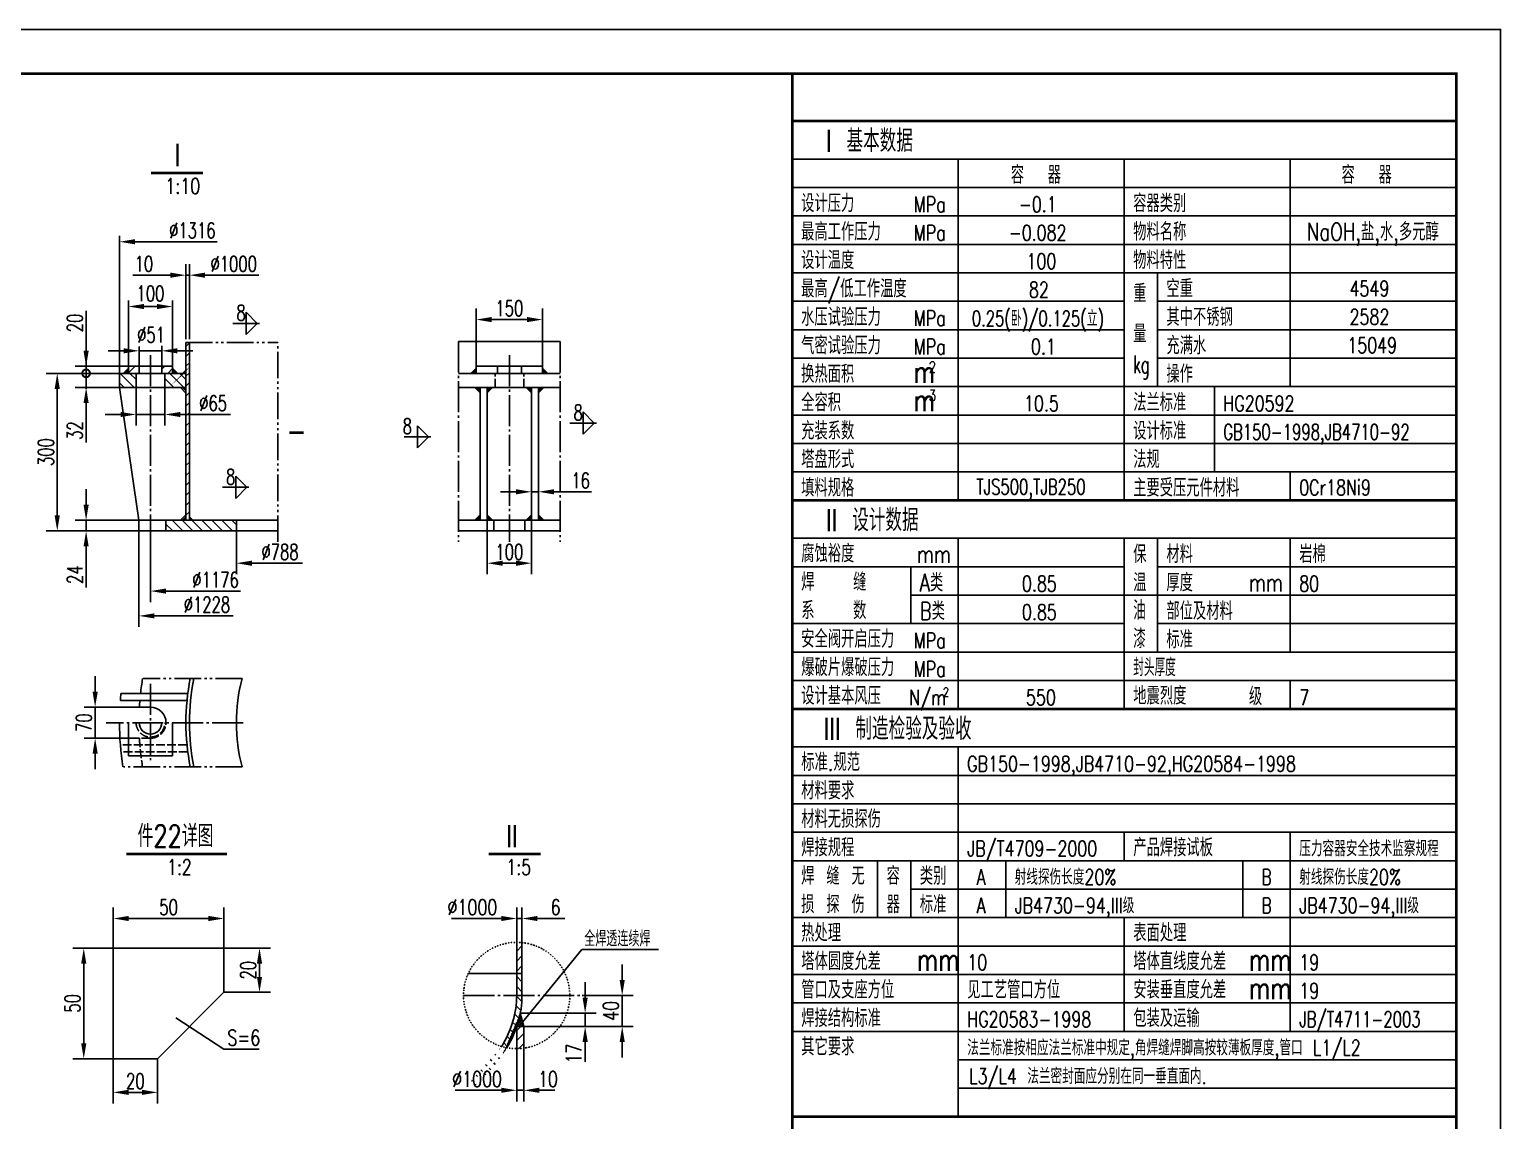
# Model space of a CAD drawing. Header units: millimetres. Extents: x 0 to 11880, y -160 to 16980.
# Drawn here: x 5234 to 11880, y 11888 to 16820 of the extents above; entities that cross this region are included whole.
import ezdxf

# ---------------------------------------------------------------- set-up
doc = ezdxf.new("R2010")
doc.units = ezdxf.units.MM
doc.header["$LTSCALE"] = 10
doc.header["$MEASUREMENT"] = 0
for name, pattern in [('CENW', [18, 14, -1.5, 1, -1.5]), ('DIVIDE', [1.25, 0.5, -0.25, 0, -0.25, 0, -0.25]), ('HIDW', [5, 4, -1]), ('SDHW', [18.5, 12, -1.5, 1, -1.5, 1, -1.5])]:
    doc.linetypes.add(name, pattern=pattern)
for name, color, linetype in [('1', 2, 'CENW'), ('2', 2, 'Continuous'), ('3', 3, 'HIDW'), ('4', 2, 'SDHW')]:
    doc.layers.add(name, color=color, linetype=linetype)
doc.styles.add('HZ', font='txt', dxfattribs={"width": 0.75, "bigfont": 'HZ'})
doc.styles.add('HZTXT', font='txt.shx', dxfattribs={"width": 0.75, "bigfont": 'hztxt.shx'})
doc.styles.add('xtj', font='complex.shx', dxfattribs={"width": 0.7, "height": 70, "bigfont": 'hz5.shx'})
doc.dimstyles.new('xtj', dxfattribs={"dimtxt": 70, "dimasz": 70, "dimexe": 50, "dimexo": 0, "dimgap": 16, "dimtad": 1, "dimdec": 3, "dimdsep": 46, "dimtxsty": 'xtj', "dimcen": 0, "dimadec": 3, "dimazin": 2, "dimtfac": 0.6, "dimtdec": 3, "dimtmove": 0, "dimatfit": 3, "dimfxl": 0, "dimtolj": 1, "dimarcsym": 0})
pattern_1 = [(45, (3359.293, 8263.904), (-22.45064, 22.45064), [])]

# ---------------------------------------------------------------- blocks, each defined once
blk = doc.blocks.new('*D59')
at = {"color": 0, "linetype": 'ByBlock'}
for p, q in [((-16587.6, 19745.2), (-16587.6, 19501.1)), ((-16387.6, 19745.2), (-16387.6, 19501.1)), ((-16517.6, 19551.1), (-16457.6, 19551.1))]:
    blk.add_line(p, q, dxfattribs=at)
for points in [[(-16517.6, 19562.8), (-16517.6, 19539.4), (-16587.6, 19551.1)], [(-16457.6, 19562.8), (-16457.6, 19539.4), (-16387.6, 19551.1)]]:
    blk.add_solid(points, dxfattribs=at)
at = {"layer": 'Defpoints', "color": 0, "linetype": 'ByBlock'}
for p in [(-16587.6, 19745.2), (-16387.6, 19745.2), (-16387.6, 19551.1)]:
    blk.add_point(p, dxfattribs=at)
at = {"color": 0, "linetype": 'ByBlock', "insert": (-16487.6, 19602.1), "char_height": 70, "attachment_point": 5, "style": 'xtj'}
blk.add_mtext('\\A1;100', dxfattribs=at)
blk = doc.blocks.new('*D53')
at = {"color": 0, "linetype": 'ByBlock'}
for p, q in [((-18399.7, 19815.2), (-18399.7, 19885.2)), ((-18160.9, 19745.2), (-18449.7, 19745.2)), ((-18399.7, 19745.2), (-18399.7, 19697.2)), ((-18160.9, 19697.2), (-18449.7, 19697.2)), ((-18399.7, 19627.2), (-18399.7, 19441.2))]:
    blk.add_line(p, q, dxfattribs=at)
for points in [[(-18411.4, 19815.2), (-18388.1, 19815.2), (-18399.7, 19745.2)], [(-18411.4, 19627.2), (-18388.1, 19627.2), (-18399.7, 19697.2)]]:
    blk.add_solid(points, dxfattribs=at)
at = {"layer": 'Defpoints', "color": 0, "linetype": 'ByBlock'}
for p in [(-18160.9, 19745.2), (-18399.7, 19697.2), (-18160.9, 19697.2)]:
    blk.add_point(p, dxfattribs=at)
at = {"color": 0, "linetype": 'ByBlock', "insert": (-18450.7, 19499.2), "char_height": 70, "attachment_point": 5, "rotation": 90, "style": 'xtj'}
blk.add_mtext('\\A1;24', dxfattribs=at)
blk = doc.blocks.new('*D52')
at = {"color": 0, "linetype": 'ByBlock'}
for p, q in [((-18248.9, 20409.2), (-18580.2, 20409.2)), ((-18530.2, 19767.2), (-18530.2, 20339.2)), ((-18160.9, 19697.2), (-18580.2, 19697.2))]:
    blk.add_line(p, q, dxfattribs=at)
for points in [[(-18541.9, 20339.2), (-18518.6, 20339.2), (-18530.2, 20409.2)], [(-18541.9, 19767.2), (-18518.6, 19767.2), (-18530.2, 19697.2)]]:
    blk.add_solid(points, dxfattribs=at)
at = {"layer": 'Defpoints', "color": 0, "linetype": 'ByBlock'}
for p in [(-18530.2, 20409.2), (-18248.9, 20409.2), (-18160.9, 19697.2)]:
    blk.add_point(p, dxfattribs=at)
at = {"color": 0, "linetype": 'ByBlock', "insert": (-18581.2, 20053.2), "char_height": 70, "attachment_point": 5, "rotation": 90, "style": 'xtj'}
blk.add_mtext('\\A1;300', dxfattribs=at)
blk = doc.blocks.new('*D57')
at = {"color": 0, "linetype": 'ByBlock'}
for p, q in [((-18160.9, 19697.2), (-18160.9, 19263.1)), ((-18090.9, 19313.1), (-17735.2, 19313.1))]:
    blk.add_line(p, q, dxfattribs=at)
blk.add_solid([(-18090.9, 19324.8), (-18090.9, 19301.5), (-18160.9, 19313.1)], dxfattribs=at)
at = {"layer": 'Defpoints', "color": 0, "linetype": 'ByBlock'}
for p in [(-18160.9, 19697.2), (-17546.9, 19697.2), (-17546.9, 19313.1)]:
    blk.add_point(p, dxfattribs=at)
at = {"color": 0, "linetype": 'ByBlock', "insert": (-17853.9, 19364.1), "char_height": 70, "attachment_point": 5, "style": 'xtj'}
blk.add_mtext('\\A1;∅1228', dxfattribs=at)
blk = doc.blocks.new('*D49')
at = {"color": 0, "linetype": 'ByBlock'}
for p, q in [((-18358.9, 18931.7), (-18358.9, 19001.7)), ((-18158.9, 18861.7), (-18408.9, 18861.7)), ((-18358.9, 18721.7), (-18358.9, 18861.7)), ((-18158.9, 18721.7), (-18408.9, 18721.7)), ((-18358.9, 18651.7), (-18358.9, 18581.7))]:
    blk.add_line(p, q, dxfattribs=at)
for points in [[(-18370.5, 18931.7), (-18347.2, 18931.7), (-18358.9, 18861.7)], [(-18370.5, 18651.7), (-18347.2, 18651.7), (-18358.9, 18721.7)]]:
    blk.add_solid(points, dxfattribs=at)
at = {"layer": 'Defpoints', "color": 0, "linetype": 'ByBlock'}
for p in [(-18358.9, 18861.7), (-18158.9, 18861.7), (-18158.9, 18721.7)]:
    blk.add_point(p, dxfattribs=at)
at = {"color": 0, "linetype": 'ByBlock', "insert": (-18409.9, 18791.7), "char_height": 70, "attachment_point": 5, "rotation": 90, "style": 'xtj'}
blk.add_mtext('\\A1;70', dxfattribs=at)
blk = doc.blocks.new('*D56')
at = {"color": 0, "linetype": 'ByBlock'}
for p, q in [((-17720.9, 19697.2), (-17720.9, 19501.1)), ((-17650.9, 19551.1), (-17422.7, 19551.1))]:
    blk.add_line(p, q, dxfattribs=at)
blk.add_solid([(-17650.9, 19562.8), (-17650.9, 19539.4), (-17720.9, 19551.1)], dxfattribs=at)
at = {"layer": 'Defpoints', "color": 0, "linetype": 'ByBlock'}
for p in [(-17720.9, 19697.2), (-17326.9, 19697.2), (-17326.9, 19551.1)]:
    blk.add_point(p, dxfattribs=at)
at = {"color": 0, "linetype": 'ByBlock', "insert": (-17523.9, 19602.1), "char_height": 70, "attachment_point": 5, "style": 'xtj'}
blk.add_mtext('\\A1;∅788', dxfattribs=at)
blk = doc.blocks.new('*D58')
at = {"color": 0, "linetype": 'ByBlock'}
for p, q in [((-18108.9, 19647.2), (-18108.9, 19375.2)), ((-18038.9, 19425.2), (-17702.1, 19425.2))]:
    blk.add_line(p, q, dxfattribs=at)
blk.add_solid([(-18038.9, 19436.9), (-18038.9, 19413.5), (-18108.9, 19425.2)], dxfattribs=at)
at = {"layer": 'Defpoints', "color": 0, "linetype": 'ByBlock'}
for p in [(-17520.9, 19697.2), (-18108.9, 19647.2), (-17520.9, 19425.2)]:
    blk.add_point(p, dxfattribs=at)
at = {"color": 0, "linetype": 'ByBlock', "insert": (-17814.9, 19476.2), "char_height": 70, "attachment_point": 5, "style": 'xtj'}
blk.add_mtext('\\A1;∅1176', dxfattribs=at)
blk = doc.blocks.new('*D51')
at = {"color": 0, "linetype": 'ByBlock'}
for p, q in [((-18173.9, 20345.2), (-18173.9, 20173.3)), ((-18043.9, 20345.2), (-18043.9, 20173.3)), ((-18243.9, 20223.3), (-18313.9, 20223.3)), ((-18173.9, 20223.3), (-18043.9, 20223.3)), ((-17973.9, 20223.3), (-17748.2, 20223.3))]:
    blk.add_line(p, q, dxfattribs=at)
for points in [[(-18243.9, 20234.9), (-18243.9, 20211.6), (-18173.9, 20223.3)], [(-17973.9, 20234.9), (-17973.9, 20211.6), (-18043.9, 20223.3)]]:
    blk.add_solid(points, dxfattribs=at)
at = {"layer": 'Defpoints', "color": 0, "linetype": 'ByBlock'}
for p in [(-18173.9, 20345.2), (-18043.9, 20345.2), (-18043.9, 20223.3)]:
    blk.add_point(p, dxfattribs=at)
at = {"color": 0, "linetype": 'ByBlock', "insert": (-17826.1, 20274.3), "char_height": 70, "attachment_point": 5, "style": 'xtj'}
blk.add_mtext('\\A1;∅65', dxfattribs=at)
blk = doc.blocks.new('_DotSmall')
at = {"color": 0, "linetype": 'ByBlock', "const_width": 0.5}
blk.add_lwpolyline([(-0.0625, 0, 1), (0.0625, 0, 1)], format="xyb", close=True, dxfattribs=at)
blk = doc.blocks.new('*D54')
at = {"color": 0, "linetype": 'ByBlock'}
for p, q in [((-18399.7, 20409.2), (-18399.7, 20479.2)), ((-18248.9, 20409.2), (-18449.7, 20409.2)), ((-18399.7, 20409.2), (-18399.7, 20345.2)), ((-18248.9, 20345.2), (-18449.7, 20345.2)), ((-18399.7, 20275.2), (-18399.7, 20096.2))]:
    blk.add_line(p, q, dxfattribs=at)
blk.add_solid([(-18411.4, 20275.2), (-18388.1, 20275.2), (-18399.7, 20345.2)], dxfattribs=at)
at = {"layer": 'Defpoints', "color": 0, "linetype": 'ByBlock'}
for p in [(-18248.9, 20409.2), (-18399.7, 20345.2), (-18248.9, 20345.2)]:
    blk.add_point(p, dxfattribs=at)
at = {"color": 0, "linetype": 'ByBlock', "xscale": 70, "yscale": 70, "zscale": 70, "rotation": 270}
blk.add_blockref('_DotSmall', (-18399.7, 20409.2), dxfattribs=at)
at = {"color": 0, "linetype": 'ByBlock', "insert": (-18450.7, 20150.7), "char_height": 70, "attachment_point": 5, "rotation": 90, "style": 'xtj'}
blk.add_mtext('\\A1;32', dxfattribs=at)
blk = doc.blocks.new('*D50')
at = {"color": 0, "linetype": 'ByBlock'}
for p, q in [((-18399.7, 20511.2), (-18399.7, 20692.5)), ((-18208.9, 20441.2), (-18449.7, 20441.2)), ((-18248.9, 20409.2), (-18449.7, 20409.2)), ((-18399.7, 20409.2), (-18399.7, 20441.2)), ((-18399.7, 20409.2), (-18399.7, 20339.2))]:
    blk.add_line(p, q, dxfattribs=at)
blk.add_solid([(-18411.4, 20511.2), (-18388.1, 20511.2), (-18399.7, 20441.2)], dxfattribs=at)
at = {"layer": 'Defpoints', "color": 0, "linetype": 'ByBlock'}
for p in [(-18399.7, 20441.2), (-18248.9, 20409.2), (-18208.9, 20441.2)]:
    blk.add_point(p, dxfattribs=at)
at = {"color": 0, "linetype": 'ByBlock', "xscale": 70, "yscale": 70, "zscale": 70, "rotation": 90}
blk.add_blockref('_DotSmall', (-18399.7, 20409.2), dxfattribs=at)
at = {"color": 0, "linetype": 'ByBlock', "insert": (-18450.7, 20636.8), "char_height": 70, "attachment_point": 5, "rotation": 90, "style": 'xtj'}
blk.add_mtext('\\A1;20', dxfattribs=at)
blk = doc.blocks.new('*D55')
at = {"color": 0, "linetype": 'ByBlock'}
for p, q in [((-16457.6, 19873.8), (-16527.6, 19873.8)), ((-16387.6, 19873.8), (-16387.6, 19823.8)), ((-16387.6, 19873.8), (-16355.6, 19873.8)), ((-16355.6, 19830.9), (-16355.6, 19923.8)), ((-16285.6, 19873.8), (-16115.9, 19873.8))]:
    blk.add_line(p, q, dxfattribs=at)
for points in [[(-16457.6, 19885.5), (-16457.6, 19862.1), (-16387.6, 19873.8)], [(-16285.6, 19885.5), (-16285.6, 19862.1), (-16355.6, 19873.8)]]:
    blk.add_solid(points, dxfattribs=at)
at = {"layer": 'Defpoints', "color": 0, "linetype": 'ByBlock'}
for p in [(-16387.6, 19873.8), (-16355.6, 19873.8), (-16355.6, 19830.9)]:
    blk.add_point(p, dxfattribs=at)
at = {"color": 0, "linetype": 'ByBlock', "insert": (-16165.7, 19924.8), "char_height": 70, "attachment_point": 5, "style": 'xtj'}
blk.add_mtext('\\A1;16', dxfattribs=at)
blk = doc.blocks.new('*D60')
at = {"color": 0, "linetype": 'ByBlock'}
for p, q in [((-16637.6, 20441.2), (-16637.6, 20702.2)), ((-16337.6, 20441.2), (-16337.6, 20702.2)), ((-16567.6, 20652.2), (-16407.6, 20652.2))]:
    blk.add_line(p, q, dxfattribs=at)
for points in [[(-16567.6, 20663.9), (-16567.6, 20640.6), (-16637.6, 20652.2)], [(-16407.6, 20663.9), (-16407.6, 20640.6), (-16337.6, 20652.2)]]:
    blk.add_solid(points, dxfattribs=at)
at = {"layer": 'Defpoints', "color": 0, "linetype": 'ByBlock'}
for p in [(-16337.6, 20652.2), (-16637.6, 20441.2), (-16337.6, 20441.2)]:
    blk.add_point(p, dxfattribs=at)
at = {"color": 0, "linetype": 'ByBlock', "insert": (-16487.6, 20703.2), "char_height": 70, "attachment_point": 5, "style": 'xtj'}
blk.add_mtext('\\A1;150', dxfattribs=at)

msp = doc.modelspace()

# ---------------------------------------------------------------- hatches: boundary and pattern name
at = {"layer": '2'}
h = msp.add_hatch(dxfattribs=at)
h.set_pattern_fill('ANSI31', color=256, scale=10, style=0)
h.set_pattern_definition([(45, (2055.233, 4676.522), (-22.45064, 22.45064), [])])
h.paths.add_polyline_path([(5940.90459, 14601.51743), (5956.90459, 14601.51743), (5956.90459, 15405.51743), (5940.90459, 15405.51743)])
for points in [[(5680.90459, 15289.51743), (5656.90459, 15265.51743), (5680.90459, 15265.51743)], [(5880.90459, 15289.51743), (5880.90459, 15265.51743), (5904.90459, 15265.51743)], [(7228.25731, 15265.51743), (7252.25731, 15265.51743), (7252.25731, 15289.51743)], [(7552.25731, 15289.51743), (7552.25731, 15265.51743), (7576.25731, 15265.51743)], [(5940.90459, 15280.51743), (5925.90459, 15265.51743), (5940.90459, 15265.51743)], [(5940.90459, 15201.51743), (5925.90459, 15201.51743), (5940.90459, 15186.51743)], [(7270.25731, 15201.51743), (7246.25731, 15201.51743), (7270.25731, 15177.51743)], [(7302.25731, 15201.51743), (7302.25731, 15177.51743), (7326.25731, 15201.51743)], [(7502.25731, 15201.51743), (7478.25731, 15201.51743), (7502.25731, 15177.51743)], [(7534.25731, 15201.51743), (7534.25731, 15177.51743), (7558.25731, 15201.51743)], [(7270.25731, 14601.51743), (7270.25731, 14625.51743), (7246.25731, 14601.51743)], [(7302.25731, 14625.51743), (7302.25731, 14601.51743), (7326.25731, 14601.51743)], [(7478.25731, 14601.51743), (7502.25731, 14601.51743), (7502.25731, 14625.51743)], [(7534.25731, 14625.51743), (7534.25731, 14601.51743), (7558.25731, 14601.51743)], [(5940.90459, 14616.51743), (5925.90459, 14601.51743), (5940.90459, 14601.51743)], [(5956.90459, 14616.51743), (5956.90459, 14601.51743), (5971.90459, 14601.51743)]]:
    msp.add_hatch(color=256, dxfattribs=at).paths.add_polyline_path(points)
h = msp.add_hatch(dxfattribs=at)
h.set_pattern_fill('ANSI31', color=256, scale=10, style=0)
h.set_pattern_definition([(45, (1898.096, 4704.522), (-22.45064, 22.45064), [])])
h.paths.add_polyline_path([(5729.90459, 15297.51743), (5680.90459, 15297.51743), (5680.90459, 15265.51743), (5729.90459, 15265.51743)])
h.paths.add_polyline_path([(5831.90459, 15297.51743), (5831.90459, 15265.51743), (5880.90459, 15265.51743), (5880.90459, 15297.51743)])
h = msp.add_hatch(dxfattribs=at)
h.set_pattern_fill('ANSI31', color=256, scale=10, angle=90, style=0)
h.set_pattern_definition([(135, (1918.096, 4802.003), (-22.45064, -22.45064), [])])
h.paths.add_polyline_path([(5715.90459, 15201.51743), (5715.90459, 15265.51743), (5640.90459, 15265.51743), (5640.90459, 15201.51743)])
h.paths.add_polyline_path([(5845.90459, 15201.51743), (5940.90459, 15201.51743), (5940.90459, 15265.51743), (5845.90459, 15265.51743)])
h = msp.add_hatch(dxfattribs=at)
h.set_pattern_fill('ANSI31', color=256, scale=10, angle=90, style=0)
h.set_pattern_definition([(135, (2055.233, 4460.522), (-22.45064, -22.45064), [])])
h.paths.add_polyline_path([(6168.90459, 14553.51743), (6168.90459, 14601.51743), (5850.90459, 14601.51743), (5850.90459, 14553.51743)])
h = msp.add_hatch(dxfattribs=at)
h.set_pattern_fill('ANSI31', color=256, scale=10, style=0)
h.set_pattern_definition(pattern_1)
h.paths.add_polyline_path([(7459.15085, 12692.71288, 0.0250470911), (7435.15085, 12693.91589), (7435.15085, 12553.91589), (7459.15085, 12553.91589)])
h = msp.add_hatch(dxfattribs=at)
h.set_pattern_fill('ANSI31', color=256, scale=10, angle=90, style=0)
h.set_pattern_definition([(135, (3359.293, 8263.904), (-22.45064, -22.45064), [])])
edge = h.paths.add_edge_path()
edge.add_line((7459.15085, 12553.91589), (7435.15085, 12553.91589))
edge.add_line((7435.15085, 12553.91589), (7435.15085, 12453.91589))
edge.add_ellipse((5835.15085, 12453.91589), major_axis=(1600, 0), ratio=0.5, start_angle=343.2727554, end_angle=360, ccw=False)
edge.add_arc((7435.15085, 12453.91589), 240, 253.614717021, 259.43756258)
edge.add_ellipse((5835.15085, 12453.91589), major_axis=(-1624, 0), ratio=0.5073891626, start_angle=163.361819113, end_angle=180)
edge.add_line((7459.15085, 12453.91589), (7459.15085, 12553.91589))
h = msp.add_hatch(dxfattribs=at)
h.set_pattern_fill('ANSI37', color=256, scale=2, style=0)
h.set_pattern_definition([(45, (3359.293, 8263.904), (-4.490128, 4.490128), []), (135, (3359.293, 8263.904), (-4.490128, -4.490128), [])])
edge = h.paths.add_edge_path()
edge.add_ellipse((5835.15085, 12453.91589), major_axis=(-1624, 0), ratio=0.5073891626, start_angle=170.217825759, end_angle=174.428526724, ccw=False)
edge.add_line((7435.5392, 12313.91589), (7467.15085, 12313.91589))
edge.add_line((7467.15085, 12313.91589), (7451.47885, 12373.91589))
h = msp.add_hatch(dxfattribs=at)
h.set_pattern_fill('ANSI31', color=256, scale=10, style=0)
h.set_pattern_definition(pattern_1)
edge = h.paths.add_edge_path()
edge.add_line((7467.15085, 12313.91589), (7435.5392, 12313.91589))
edge.add_ellipse((5835.15085, 12453.91589), major_axis=(-1624, 0), ratio=0.5073891626, start_angle=170.137510835, end_angle=170.217825759, ccw=False)
edge.add_line((7435.15085, 12312.77777), (7435.15085, 12213.91589))
edge.add_arc((7435.15085, 12453.91589), 240, 270, 277.662255661)
edge.add_line((7467.15085, 12216.05879), (7467.15085, 12313.91589))

# ---------------------------------------------------------------- linework, layer by layer
for p, q in [((8680, 16405.71429), (11680, 16405.71429)), ((6263.03662, 15491.57648), (6213.03662, 15541.57648)), ((6213.03662, 15541.57648), (6213.03662, 15441.57648)), ((6263.03662, 15491.57648), (6213.03662, 15441.57648)), ((5940.90459, 14601.51743), (5940.90459, 15405.51743)), ((5956.90459, 14601.51743), (5956.90459, 15405.51743)), ((5656.90459, 15265.51743), (5680.90459, 15289.51743)), ((5880.90459, 15297.51743), (5680.90459, 15297.51743)), ((5680.90459, 15297.51743), (5680.90459, 15265.51743)), ((5729.90459, 15265.51743), (5729.90459, 15297.51743)), ((5831.90459, 15265.51743), (5831.90459, 15297.51743)), ((5880.90459, 15297.51743), (5880.90459, 15265.51743)), ((5904.90459, 15265.51743), (5880.90459, 15289.51743)), ((7228.25731, 15265.51743), (7252.25731, 15289.51743)), ((7252.25731, 15297.51743), (7552.25731, 15297.51743)), ((7252.25731, 15297.51743), (7252.25731, 15265.51743)), ((7552.25731, 15297.51743), (7552.25731, 15265.51743)), ((7576.25731, 15265.51743), (7552.25731, 15289.51743)), ((5640.90459, 15265.51743), (5940.90459, 15265.51743)), ((5640.90459, 15201.51743), (5640.90459, 15265.51743)), ((5715.90459, 15201.51743), (5715.90459, 15265.51743)), ((5845.90459, 15201.51743), (5845.90459, 15265.51743)), ((5925.90459, 15265.51743), (5940.90459, 15280.51743)), ((7172.25731, 15265.51743), (7632.25731, 15265.51743)), ((5640.90459, 15201.51743), (5940.90459, 15201.51743)), ((5728.90459, 14601.51743), (5640.90459, 15201.51743)), ((5915.90459, 15201.51743), (5940.90459, 15176.51743)), ((5925.90459, 15201.51743), (5940.90459, 15186.51743)), ((7172.25731, 15201.51743), (7632.25731, 15201.51743)), ((7246.25731, 15201.51743), (7270.25731, 15177.51743)), ((7270.25731, 15201.51743), (7270.25731, 14601.51743)), ((7326.25731, 15201.51743), (7302.25731, 15177.51743)), ((7302.25731, 15201.51743), (7302.25731, 14601.51743)), ((7478.25731, 15201.51743), (7502.25731, 15177.51743)), ((7502.25731, 15201.51743), (7502.25731, 14601.51743)), ((7558.25731, 15201.51743), (7534.25731, 15177.51743)), ((7534.25731, 15201.51743), (7534.25731, 14601.51743)), ((7735.67866, 15091.06117), (7735.67866, 14991.06117)), ((7785.67866, 15041.06117), (7735.67866, 15091.06117)), ((7037.42667, 14978.68679), (6987.42667, 15028.68679)), ((6987.42667, 15028.68679), (6987.42667, 14928.68679)), ((7785.67866, 15041.06117), (7735.67866, 14991.06117)), ((7037.42667, 14978.68679), (6987.42667, 14928.68679)), ((6165.82595, 14800.43878), (6165.82595, 14700.43878)), ((6215.82595, 14750.43878), (6165.82595, 14800.43878)), ((6215.82595, 14750.43878), (6165.82595, 14700.43878)), ((5915.90459, 14601.51743), (5940.90459, 14626.51743)), ((7246.25731, 14601.51743), (7270.25731, 14625.51743)), ((7326.25731, 14601.51743), (7302.25731, 14625.51743)), ((7478.25731, 14601.51743), (7502.25731, 14625.51743)), ((7558.25731, 14601.51743), (7534.25731, 14625.51743)), ((5728.90459, 14553.51743), (5728.90459, 14601.51743)), ((5728.90459, 14601.51743), (6356.90459, 14601.51743)), ((5850.90459, 14553.51743), (5850.90459, 14601.51743)), ((5925.90459, 14601.51743), (5940.90459, 14616.51743)), ((5971.90459, 14601.51743), (5956.90459, 14616.51743)), ((6168.90459, 14553.51743), (6168.90459, 14601.51743)), ((7172.25731, 14601.51743), (7632.25731, 14601.51743)), ((7332.25731, 14553.51743), (7332.25731, 14601.51743)), ((7472.25731, 14553.51743), (7472.25731, 14601.51743)), ((5728.90459, 14553.51743), (6356.90459, 14553.51743)), ((7172.25731, 14553.51743), (7632.25731, 14553.51743)), ((5945.83783, 13786.58089), (5644.70948, 13786.58089)), ((5949.51589, 13818.58089), (5647.54139, 13818.58089)), ((5780.90459, 13756.58089), (5730.90133, 13756.58089)), ((5680.90459, 13686.58089), (5680.90459, 13536.58089)), ((5880.90459, 13686.58089), (5880.90459, 13536.58089)), ((5880.90459, 13536.58089), (5680.90459, 13536.58089)), ((7435.15085, 12453.91589), (7435.15085, 12693.91589)), ((5612.67198, 12668.09038), (6112.67198, 12668.09038)), ((5612.67198, 12168.09038), (5612.67198, 12668.09038)), ((6112.67198, 12468.09038), (6112.67198, 12668.09038)), ((7459.15085, 12453.91589), (7459.15085, 12692.71288)), ((7216.97661, 12553.91589), (7459.15085, 12553.91589)), ((6112.67198, 12468.09038), (5812.67198, 12168.09038)), ((7451.47885, 12373.91589), (7467.15085, 12313.91589)), ((7435.15085, 12213.91589), (7435.15085, 12312.77777)), ((7435.5392, 12313.91589), (7467.15085, 12313.91589)), ((7467.15085, 12216.05879), (7467.15085, 12313.91589)), ((5612.67198, 12168.09038), (5812.67198, 12168.09038))]:
    msp.add_line(p, q)
at = {"color": 0, "linetype": 'ByBlock'}
for p, q in [((5640.90459, 15265.51743), (5640.90459, 15886.9157)), ((5710.90459, 15860.37104), (6081.57126, 15860.37104)), ((5940.90459, 15419.85129), (5940.90459, 15759.12219)), ((5956.90459, 15419.85129), (5956.90459, 15759.12219)), ((5956.90459, 15419.85129), (5956.90459, 15759.12219)), ((5870.90459, 15709.12219), (5701.23792, 15709.12219)), ((5956.90459, 15709.12219), (5940.90459, 15709.12219)), ((6026.90459, 15709.12219), (6270.90459, 15709.12219)), ((6026.90459, 15709.12219), (6096.90459, 15709.12219)), ((5680.90459, 15297.51743), (5680.90459, 15595.42831)), ((5750.90459, 15567.58062), (5810.90459, 15567.58062)), ((5880.90459, 15297.51743), (5880.90459, 15595.42831)), ((5659.90459, 15367.36096), (5589.90459, 15367.36096)), ((5729.90459, 15297.51743), (5729.90459, 15387.19339)), ((5831.90459, 15367.36096), (5729.90459, 15367.36096)), ((5831.90459, 15367.36096), (5729.90459, 15367.36096)), ((5831.90459, 15297.51743), (5831.90459, 15390.19565)), ((5901.90459, 15367.36096), (5971.90459, 15367.36096)), ((5612.67198, 12668.09038), (5612.67198, 12851.68121)), ((6112.67198, 12668.09038), (6112.67198, 12851.68121)), ((7435.15085, 12693.91589), (7435.15085, 12851.68121)), ((7435.15085, 12693.91589), (7435.15085, 12851.68121)), ((7459.15085, 12692.71288), (7459.15085, 12851.68121)), ((5682.67198, 12801.68121), (6042.67198, 12801.68121)), ((7365.15085, 12801.68121), (7140.86569, 12801.68121)), ((7365.15085, 12801.68121), (7295.15085, 12801.68121)), ((7435.15085, 12801.68121), (7459.15085, 12801.68121)), ((7529.15085, 12801.68121), (7653.13464, 12801.68121)), ((5612.67198, 12668.09038), (5429.41366, 12668.09038)), ((6112.67198, 12668.09038), (6323.36321, 12668.09038)), ((5479.41366, 12238.09038), (5479.41366, 12598.09038)), ((6273.36321, 12538.09038), (6273.36321, 12598.09038)), ((7911.79774, 12523.91589), (7911.79774, 12593.91589)), ((7744.53079, 12443.91589), (7744.53079, 12513.91589)), ((6112.67198, 12468.09038), (6323.36321, 12468.09038)), ((7730.30549, 12453.91589), (7961.79774, 12453.91589)), ((7911.79774, 12313.91589), (7911.79774, 12453.91589)), ((7451.47885, 12373.91589), (7794.53079, 12373.91589)), ((7744.53079, 12373.91589), (7744.53079, 12313.91589)), ((7467.15085, 12313.91589), (7961.79774, 12313.91589)), ((7467.15085, 12313.91589), (7794.53079, 12313.91589)), ((7744.53079, 12243.91589), (7744.53079, 12153.50466)), ((7911.79774, 12243.91589), (7911.79774, 12173.91589)), ((5612.67198, 12168.09038), (5429.41366, 12168.09038)), ((5612.67198, 12168.09038), (5612.67198, 11965.94826)), ((5812.67198, 12168.09038), (5812.67198, 11965.94826)), ((7435.15085, 12213.91589), (7435.15085, 11975.28678)), ((7467.15085, 12216.05879), (7467.15085, 11975.28678)), ((5682.67198, 12015.94826), (5742.67198, 12015.94826)), ((7365.15085, 12025.28678), (7157.79495, 12025.28678)), ((7467.15085, 12025.28678), (7435.15085, 12025.28678)), ((7537.15085, 12025.28678), (7607.15085, 12025.28678))]:
    msp.add_line(p, q, dxfattribs=at)
for centre, radius, start, end in [((6956.90459, 13686.58089), 1228, 170.626685454, 173.829247819), ((6956.90459, 13686.58089), 1016, 168.647161244, 191.352838756), ((6956.90459, 13686.58089), 1000, 168.463040967, 191.536959033), ((6956.90459, 13686.58089), 788, 165.297087885, 194.702912115), ((6956.90459, 13686.58089), 1316, 174.243326389, 175.642016537), ((6956.90459, 13686.58089), 1228, 175.329047708, 176.732182579), ((5780.90459, 13686.58089), 70, 0, 90), ((6956.90459, 13686.58089), 1316, 180, 188.741437727), ((5780.90459, 13686.58089), 51, 180, 0)]:
    msp.add_arc(centre, radius, start, end)
for major_axis, ratio, start_param, end_param in [((1600, 0), 0.5, 5.9912398141, 6.2831853072), ((-1624, 0), 0.5073891626, 2.8512016156, 3.1415926536)]:
    msp.add_ellipse((5835.15085, 12453.91589), major_axis=major_axis, ratio=ratio, start_param=start_param, end_param=end_param)
for points in [[(5710.90459, 15872.03771), (5710.90459, 15848.70437), (5640.90459, 15860.37104)], [(5870.90459, 15720.78885), (5870.90459, 15697.45552), (5940.90459, 15709.12219)], [(6026.90459, 15720.78885), (6026.90459, 15697.45552), (5956.90459, 15709.12219)], [(6026.90459, 15720.78885), (6026.90459, 15697.45552), (5956.90459, 15709.12219)], [(5750.90459, 15579.24729), (5750.90459, 15555.91396), (5680.90459, 15567.58062)], [(5810.90459, 15579.24729), (5810.90459, 15555.91396), (5880.90459, 15567.58062)], [(5659.90459, 15379.02763), (5659.90459, 15355.6943), (5729.90459, 15367.36096)], [(5901.90459, 15379.02763), (5901.90459, 15355.6943), (5831.90459, 15367.36096)], [(5682.67198, 12813.34788), (5682.67198, 12790.01454), (5612.67198, 12801.68121)], [(6042.67198, 12813.34788), (6042.67198, 12790.01454), (6112.67198, 12801.68121)], [(7365.15085, 12813.34788), (7365.15085, 12790.01454), (7435.15085, 12801.68121)], [(7365.15085, 12813.34788), (7365.15085, 12790.01454), (7435.15085, 12801.68121)], [(7529.15085, 12813.34788), (7529.15085, 12790.01454), (7459.15085, 12801.68121)], [(5467.74699, 12598.09038), (5491.08033, 12598.09038), (5479.41366, 12668.09038)], [(6261.69654, 12598.09038), (6285.02987, 12598.09038), (6273.36321, 12668.09038)], [(6261.69654, 12538.09038), (6285.02987, 12538.09038), (6273.36321, 12468.09038)], [(7900.13107, 12523.91589), (7923.4644, 12523.91589), (7911.79774, 12453.91589)], [(7732.86412, 12443.91589), (7756.19746, 12443.91589), (7744.53079, 12373.91589)], [(7732.86412, 12243.91589), (7756.19746, 12243.91589), (7744.53079, 12313.91589)], [(7900.13107, 12243.91589), (7923.4644, 12243.91589), (7911.79774, 12313.91589)], [(5467.74699, 12238.09038), (5491.08033, 12238.09038), (5479.41366, 12168.09038)], [(7365.15085, 12036.95345), (7365.15085, 12013.62011), (7435.15085, 12025.28678)], [(7537.15085, 12036.95345), (7537.15085, 12013.62011), (7467.15085, 12025.28678)], [(5682.67198, 12027.61493), (5682.67198, 12004.28159), (5612.67198, 12015.94826)], [(5742.67198, 12027.61493), (5742.67198, 12004.28159), (5812.67198, 12015.94826)]]:
    msp.add_solid(points, dxfattribs=at)
at = {"layer": '1'}
for p, q in [((7172.25731, 15409.51743), (7172.25731, 14503.51743)), ((7632.25731, 15409.51743), (7632.25731, 14503.51743)), ((5780.90459, 15347.51743), (5780.90459, 14503.51743)), ((7402.25731, 15347.51743), (7402.25731, 14503.51743)), ((5780.90459, 13861.58089), (5780.90459, 13511.58089)), ((6198.90459, 13686.58089), (5580.90459, 13686.58089)), ((7195.15085, 12453.91589), (7730.30549, 12453.91589))]:
    msp.add_line(p, q, dxfattribs=at)
at = {"layer": '1', "linetype": 'Continuous'}
msp.add_lwpolyline([(0, 0), (0, 16820), (11880, 16820), (11880, 0)], close=True, dxfattribs=at)
at = {"layer": '1', "color": 1, "linetype": 'Continuous', "const_width": 12}
msp.add_lwpolyline([(500, 200), (11680, 200), (11680, 16620), (500, 16620), (500, 200)], dxfattribs=at)
at = {"layer": '2'}
for p, q in [((8680, 16234.28571), (11680, 16234.28571)), ((9430, 16234.28571), (9430, 14691.42857)), ((10180, 16234.28571), (10180, 14691.42857)), ((10930, 16234.28571), (10930, 15205.71429)), ((8680, 16105.71429), (11680, 16105.71429)), ((8680, 15977.14286), (11680, 15977.14286)), ((8680, 15848.57143), (11680, 15848.57143)), ((8680, 15720), (11680, 15720)), ((10330, 15720), (10330, 15205.71429)), ((8680, 15591.42857), (10180, 15591.42857)), ((10330, 15591.42857), (11680, 15591.42857)), ((6153.03662, 15491.57648), (6273.03662, 15491.57648)), ((8680, 15462.85714), (10180, 15462.85714)), ((10330, 15462.85714), (11680, 15462.85714)), ((7172.25731, 15409.51743), (7632.25731, 15409.51743)), ((8680, 15334.28571), (10180, 15334.28571)), ((10330, 15334.28571), (11680, 15334.28571)), ((8680, 15205.71429), (11680, 15205.71429)), ((10587.14286, 15205.71429), (10587.14286, 14820)), ((7675.67866, 15041.06117), (7795.67866, 15041.06117)), ((8680, 15077.14286), (11680, 15077.14286)), ((6927.42667, 14978.68679), (7047.42667, 14978.68679)), ((8680, 14948.57143), (11680, 14948.57143)), ((8680, 14820), (11680, 14820)), ((10930, 14820), (10930, 14691.42857)), ((6105.82595, 14750.43878), (6225.82595, 14750.43878)), ((8680, 14520), (11680, 14520)), ((9430, 14520), (9430, 13748.57143)), ((10180, 14520), (10180, 13748.57143)), ((10330, 14520), (10330, 14005.71429)), ((10930, 14520), (10930, 14005.71429)), ((8680, 14391.42857), (10180, 14391.42857)), ((9215.71429, 14391.42857), (9215.71429, 14134.28571)), ((10330, 14391.42857), (11680, 14391.42857)), ((9215.71429, 14262.85714), (11680, 14262.85714)), ((8680, 14134.28571), (10180, 14134.28571)), ((10330, 14134.28571), (11680, 14134.28571)), ((8680, 14005.71429), (11680, 14005.71429)), ((8680, 13877.14286), (11680, 13877.14286)), ((10930, 13877.14286), (10930, 13748.57143)), ((8680, 13577.14286), (11680, 13577.14286)), ((9430, 13577.14286), (9430, 11905.71429)), ((8680, 13448.57143), (11680, 13448.57143)), ((8680, 13320), (11680, 13320)), ((8680, 13191.42857), (11680, 13191.42857)), ((10180, 13191.42857), (10180, 13062.85714)), ((10930, 13191.42857), (10930, 12291.42857)), ((8680, 13062.85714), (11680, 13062.85714)), ((9065.71429, 13062.85714), (9065.71429, 12805.71429)), ((9215.71429, 13062.85714), (9215.71429, 12805.71429)), ((9644.28571, 13062.85714), (9644.28571, 12805.71429)), ((10715.71429, 13062.85714), (10715.71429, 12805.71429)), ((9215.71429, 12934.28571), (11680, 12934.28571)), ((8680, 12805.71429), (11680, 12805.71429)), ((10180, 12805.71429), (10180, 12291.42857)), ((7462.14342, 12333.08678), (7729.87406, 12662.08337)), ((7729.87406, 12662.08337), (8076.3692, 12662.08337)), ((8680, 12677.14286), (11680, 12677.14286)), ((8680, 12548.57143), (11680, 12548.57143)), ((8680, 12420), (11680, 12420)), ((5895.21729, 12353.12563), (6111.94918, 12211.70427)), ((8680, 12291.42857), (11680, 12291.42857)), ((6111.94918, 12211.70427), (6271.94918, 12211.70427)), ((9430, 12162.85714), (11680, 12162.85714)), ((9430, 12034.28571), (11680, 12034.28571))]:
    msp.add_line(p, q, dxfattribs=at)
at = {"layer": '2', "color": 1, "linetype": 'Continuous'}
msp.add_lwpolyline([(500, 200), (500, 16620), (11680, 16620), (11680, 200)], close=True, dxfattribs=at)
msp.add_lwpolyline([(500, 200), (500, 16620), (11680, 16620), (11680, 200)], close=True, dxfattribs=at)
at = {"layer": '2', "color": 1, "const_width": 12}
for points in [[(8680, 16405.71429), (8680, 16620)], [(8680, 14691.42857), (11680, 14691.42857)], [(8680, 13748.57143), (11680, 13748.57143)], [(8680, 11905.71429), (11680, 11905.71429)]]:
    msp.add_lwpolyline(points, dxfattribs=at)
msp.add_lwpolyline([(8680, 16405.71429), (11680, 16405.71429), (11680, 8605.71429), (8680, 8605.71429)], close=True, dxfattribs=at)
at = {"layer": '2', "const_width": 12}
for points in [[(5782.57818, 16171.68324), (6017.57703, 16171.68324)], [(5671.83841, 13093.51901), (6125.88274, 13093.51901)], [(7308.78162, 13093.51901), (7543.78047, 13093.51901)]]:
    msp.add_lwpolyline(points, dxfattribs=at)
at = {"layer": '2'}
for points in [[(5940.90459, 15271.44445, 0, 20, 0), (5990.40206, 15328.94192, 0, 0, 0), (6153.03662, 15491.57648, 0, 0, 0)], [(7258.25731, 14613.51743, 0, 20, 0), (7223.25731, 14674.1392, 0, 0, 0), (7047.42667, 14978.68679, 0, 0, 0), (7208.75983, 15140.01995, 20, 0, 0), (7258.25731, 15189.51743, 0, 0, 0)], [(7534.25731, 14899.63982, 0, 20, 0), (7583.75478, 14949.13729, 0, 0, 0), (7675.67866, 15041.06117, 0, 0, 0)], [(6408.46665, 14997.54346, 12, 12, 0), (6473.41679, 14997.54346, 0, 0, 0), (6473.41679, 14930.0448, 20, 0, 0), (6473.41679, 14856.41901, 0, 0, 0)], [(5964.40459, 14609.01743, 0, 20, 0), (6013.90206, 14658.5149, 0, 0, 0), (6105.82595, 14750.43878, 0, 0, 0)]]:
    msp.add_lwpolyline(points, format="xyseb", dxfattribs=at)
at = {"layer": '2', "linetype": 'DIVIDE'}
msp.add_circle((7435.15085, 12453.91589), 240, dxfattribs=at)
at = {"layer": '3'}
for p, q in [((7348.25731, 15265.51743), (7348.25731, 15297.51743)), ((7456.25731, 15265.51743), (7456.25731, 15297.51743)), ((7337.25731, 15201.51743), (7337.25731, 15265.51743)), ((7467.25731, 15201.51743), (7467.25731, 15265.51743)), ((5945.83783, 13586.58089), (5644.70948, 13586.58089)), ((5780.90459, 13616.58089), (5730.90133, 13616.58089)), ((5949.51589, 13554.58089), (5647.54139, 13554.58089))]:
    msp.add_line(p, q, dxfattribs=at)
for centre, radius, start, end in [((5780.90459, 13686.58089), 65, 180, 0), ((5780.90459, 13686.58089), 70, 270, 0), ((6956.90459, 13686.58089), 1228, 183.267817421, 189.373314546)]:
    msp.add_arc(centre, radius, start, end, dxfattribs=at)
at = {"layer": '4'}
for p, q in [((5940.90459, 15405.51743), (6356.90459, 15405.51743)), ((6356.90459, 14503.51743), (6356.90459, 15405.51743)), ((6194.70776, 13886.58089), (5748.54751, 13886.58089)), ((6194.70776, 13486.58089), (5658.97199, 13486.58089))]:
    msp.add_line(p, q, dxfattribs=at)
at = {"layer": 'Defpoints', "color": 0, "linetype": 'ByBlock'}
for p in [(5940.90459, 15709.12219), (5880.90459, 15567.58062), (5729.90459, 15367.36096), (5940.90459, 15405.51743), (5956.90459, 15405.51743), (5956.90459, 15405.51743), (6298.90459, 15405.51743), (6356.90459, 15405.51743), (5680.90459, 15297.51743), (5729.90459, 15297.51743), (5831.90459, 15297.51743), (5880.90459, 15297.51743), (5640.90459, 15265.51743), (6112.67198, 12801.68121), (7459.15085, 12801.68121), (7435.15085, 12693.91589), (7435.15085, 12693.91589), (5479.41366, 12668.09038), (5612.67198, 12668.09038), (5612.67198, 12668.09038), (6112.67198, 12668.09038), (6112.67198, 12668.09038), (6273.36321, 12668.09038), (7459.15085, 12692.71288), (6112.67198, 12468.09038), (7730.30549, 12453.91589), (7911.79774, 12453.91589), (7451.47885, 12373.91589), (7467.15085, 12313.91589), (7467.15085, 12313.91589), (7744.53079, 12313.91589), (5612.67198, 12168.09038), (5612.67198, 12168.09038), (5812.67198, 12168.09038), (7435.15085, 12213.91589), (7467.15085, 12216.05879), (5812.67198, 12015.94826), (7435.15085, 12025.28678)]:
    msp.add_point(p, dxfattribs=at)

# ---------------------------------------------------------------- texts
at = {"color": 0, "linetype": 'ByBlock', "char_height": 70, "attachment_point": 5}
for s, insert, style in [('%%c1316', (5969.90459, 15911.37104), 'xtj'), ('10', (5751.07126, 15760.12219), 'xtj'), ('%%c1000', (6156.90459, 15760.12219), 'xtj'), ('100', (5780.90459, 15626.39895), 'xtj'), ('%%c51', (5783.25518, 15439.32177), 'xtj'), ('50', (5862.67198, 12852.68121), 'xtj'), ('%%c1000', (7235.15085, 12852.68121), 'HZ'), ('6', (7611.26787, 12852.68121), 'HZ'), ('全焊透连续焊', (7889.95605, 12710.72052), 'HZ'), ('20', (5712.67198, 12066.94826), 'xtj'), ('%%c1000', (7256.22265, 12076.28678), 'HZ'), ('10', (7576.66691, 12076.28678), 'HZ')]:
    msp.add_mtext(s, dxfattribs=dict(at, insert=insert, style=style))
at = {"color": 0, "linetype": 'ByBlock', "char_height": 70, "attachment_point": 5, "rotation": 90}
for s, insert, style in [('20', (6222.36321, 12568.09038), 'xtj'), ('50', (5428.41366, 12418.09038), 'xtj'), ('40', (7860.79774, 12383.91589), 'HZ'), ('17', (7693.53079, 12190.77525), 'HZ')]:
    msp.add_mtext(s, dxfattribs=dict(at, insert=insert, style=style))
at = {"layer": '2'}
for s, height, style, width, p in [(' I 基本数据', 100, 'HZTXT', 0.75, (8765.71429, 16266.42857)), ('I', 100, 'HZ', 0.75, (5890.19896, 16202.32073)), ('容  器', 80, 'HZTXT', 0.75, (9667.30763, 16122.85714)), ('容  器', 80, 'HZTXT', 0.75, (11161.55576, 16122.85714)), ('1:10', 70, 'HZ', 0.75, (5847.79542, 16077.04131)), ('设计压力', 80, 'HZTXT', 0.75, (8720.31326, 15994.28571)), ('MPa', 70, 'HZTXT', 0.75, (9229.15226, 15994.28571)), ('-0.1', 70, 'HZTXT', 0.75, (9703.95763, 15994.28571)), ('容器类别', 80, 'HZTXT', 0.75, (10220.31326, 15994.28571)), ('最高工作压力', 80, 'HZTXT', 0.75, (8720.31326, 15865.71429)), ('物料名称', 80, 'HZTXT', 0.75, (10220.31326, 15865.71429)), ('NaOH,盐,水,多元醇', 80, 'HZTXT', 0.75, (11005.08464, 15865.71429)), ('MPa', 70, 'HZTXT', 0.75, (9229.15226, 15865.71429)), ('-0.082', 70, 'HZTXT', 0.75, (9658.14505, 15865.71429)), ('设计温度', 80, 'HZTXT', 0.75, (8720.31326, 15737.14286)), ('物料特性', 80, 'HZTXT', 0.75, (10220.31326, 15737.14286)), ('100', 70, 'HZTXT', 0.75, (9738.0627, 15737.14286)), ('最高/低工作温度', 80, 'HZTXT', 0.75, (8720.31326, 15608.57143)), ('空重', 80, 'HZTXT', 0.75, (10370.31326, 15608.57143)), ('82', 70, 'HZTXT', 0.75, (9749.26135, 15608.57143)), ('重', 80, 'HZTXT', 0.75, (10220.31326, 15587.14286)), ('4549', 70, 'HZTXT', 0.75, (11197.66399, 15614.36298)), ('8', 70, 'xtj', 0.7, (6169.32453, 15504.35836)), ('水压试验压力', 80, 'HZTXT', 0.75, (8720.31326, 15480)), ('0.25(卧)/0.125(立)', 70, 'HZTXT', 0.7, (9491.29934, 15478.74231)), ('其中不锈钢', 80, 'HZTXT', 0.75, (10370.31326, 15480)), ('2582', 70, 'HZTXT', 0.75, (11197.66399, 15485.79155)), ('MPa', 70, 'HZTXT', 0.75, (9229.15226, 15480)), ('量', 80, 'HZTXT', 0.75, (10220.31326, 15405)), ('气密试验压力', 80, 'HZTXT', 0.75, (8720.31326, 15351.42857)), ('MPa', 70, 'HZTXT', 0.75, (9229.15226, 15351.42857)), ('0.1', 70, 'HZTXT', 0.75, (9758.52039, 15351.42857)), ('充满水', 80, 'HZTXT', 0.75, (10370.31326, 15351.42857)), ('15049', 70, 'HZTXT', 0.75, (11187.59694, 15357.22013)), ('换热面积', 80, 'HZTXT', 0.75, (8720.31326, 15222.85714)), ('m', 100, 'HZTXT', 0.75, (9229.15226, 15222.85714)), ('2', 50, 'HZTXT', 0.75, (9297.34785, 15268.96348)), ('kg', 80, 'HZTXT', 0.6, (10220.31326, 15265.71429)), ('操作', 80, 'HZTXT', 0.75, (10370.31326, 15222.85714)), ('全容积', 80, 'HZTXT', 0.75, (8720.31326, 15094.28571)), ('m', 100, 'HZTXT', 0.75, (9229.15226, 15094.28571)), ('3', 50, 'HZTXT', 0.75, (9297.34785, 15140.39205)), ('10.5', 70, 'HZTXT', 0.75, (9726.86397, 15094.28571)), ('法兰标准', 80, 'HZTXT', 0.75, (10220.31326, 15094.28571)), ('HG20592', 70, 'HZTXT', 0.75, (10627.45612, 15094.28571)), ('8', 70, 'xtj', 0.7, (7691.96657, 15053.84305)), ('8', 70, 'xtj', 0.7, (6920.23845, 14991.46867)), ('充装系数', 80, 'HZTXT', 0.75, (8720.31326, 14965.71429)), ('设计标准', 80, 'HZTXT', 0.75, (10220.31326, 14965.71429)), ('GB150-1998,JB4710-92', 70, 'HZTXT', 0.7, (10627.45612, 14965.71429)), ('塔盘形式', 80, 'HZTXT', 0.75, (8720.31326, 14837.14286)), ('法规', 80, 'HZTXT', 0.75, (10220.31326, 14837.14286)), ('8', 70, 'xtj', 0.7, (6122.11386, 14763.22066)), ('填料规格', 80, 'HZTXT', 0.75, (8720.31326, 14708.57143)), ('TJS500,TJB250', 70, 'HZTXT', 0.7, (9511.54465, 14717.72822)), ('主要受压元件材料', 80, 'HZTXT', 0.75, (10220.31326, 14708.57143)), ('0Cr18Ni9', 70, 'HZTXT', 0.75, (10970.31326, 14714.36298)), (' II 设计数据', 100, 'HZTXT', 0.75, (8765.71429, 14552.14286)), ('腐蚀裕度', 80, 'HZTXT', 0.75, (8720.67835, 14411.34449)), ('保', 80, 'HZTXT', 0.75, (10220.31326, 14408.57143)), ('材料', 80, 'HZTXT', 0.75, (10370.31326, 14408.57143)), ('岩棉', 80, 'HZTXT', 0.75, (10970.31326, 14408.57143)), ('mm', 80, 'HZTXT', 0.75, (9243.10567, 14408.57143)), ('焊   缝', 80, 'HZTXT', 0.75, (8720.67835, 14282.77306)), ('A类', 80, 'HZTXT', 0.75, (9256.02755, 14280)), ('温', 80, 'HZTXT', 0.75, (10220.31326, 14280)), ('厚度', 80, 'HZTXT', 0.75, (10370.31326, 14280)), ('0.85', 70, 'HZTXT', 0.75, (9717.70149, 14280)), ('mm', 80, 'HZTXT', 0.75, (10743.10567, 14280)), ('80', 70, 'HZTXT', 0.75, (10970.31326, 14280)), ('系   数', 80, 'HZTXT', 0.75, (8720.67835, 14154.20163)), ('B类', 80, 'HZTXT', 0.75, (9256.02755, 14151.42857)), ('油', 85.71429, 'xtj', 0.7, (10220.31326, 14151.42857)), ('部位及材料', 80, 'HZTXT', 0.75, (10370.31326, 14151.42857)), ('0.85', 70, 'HZTXT', 0.75, (9717.70149, 14151.42857)), ('安全阀开启压力', 80, 'HZTXT', 0.75, (8720.67835, 14025.6302)), ('MPa', 70, 'HZTXT', 0.75, (9229.15226, 14022.85714)), ('漆', 85.71429, 'xtj', 0.7, (10220.31326, 14022.85714)), ('标准', 80, 'HZTXT', 0.75, (10370.31326, 14022.85714)), ('爆破片爆破压力', 80, 'HZTXT', 0.75, (8720.67835, 13897.05878)), ('MPa', 70, 'HZTXT', 0.75, (9229.15226, 13894.28571)), ('封头厚度', 80, 'HZTXT', 0.6, (10220.67835, 13897.05878)), ('设计基本风压', 80, 'HZTXT', 0.75, (8720.67835, 13768.48735)), ('N/m', 70, 'HZTXT', 0.75, (9208.34226, 13765.71429)), ('2', 40, 'HZTXT', 0.75, (9361.94208, 13805.33525)), ('550', 70, 'HZTXT', 0.75, (9736.02664, 13765.71429)), ('地震烈度', 80, 'HZTXT', 0.75, (10220.67835, 13768.48735)), ('级', 80, 'HZTXT', 0.75, (10743.10567, 13765.71429)), ('7', 70, 'HZTXT', 0.75, (10970.31326, 13765.71429)), ('III 制造检验及验收', 100, 'HZTXT', 0.75, (8821.4441, 13609.28571)), ('标准.规范', 80, 'HZTXT', 0.75, (8720.67835, 13468.48735)), ('GB150-1998,JB4710-92,HG20584-1998', 70, 'HZTXT', 0.75, (9470.31326, 13465.71429)), ('材料要求', 80, 'HZTXT', 0.75, (8720.67835, 13339.91592)), ('材料无损探伤', 80, 'HZTXT', 0.75, (8720.67835, 13211.34449)), ('件22详图', 100, 'HZ', 0.75, (5722.70583, 13124.15651)), ('II', 100, 'HZ', 0.75, (7388.29617, 13124.15651)), ('焊接规程', 80, 'HZTXT', 0.75, (8720.67835, 13082.77306)), ('JB/T4709-2000', 70, 'HZTXT', 0.75, (9470.67835, 13082.77306)), ('产品焊接试板', 80, 'HZTXT', 0.75, (10220.67835, 13082.77306)), ('压力容器安全技术监察规程', 70, 'HZTXT', 0.75, (10970.67835, 13082.77306)), ('1:2', 70, 'HZ', 0.75, (5854.99361, 12998.87708)), ('1:5', 70, 'HZ', 0.75, (7388.04156, 12998.87708)), ('焊 缝 无', 80, 'HZTXT', 0.75, (8720.67835, 12954.20163)), ('容', 80, 'HZTXT', 0.75, (9106.39263, 12954.20163)), ('类别', 80, 'HZTXT', 0.75, (9256.39263, 12954.20163)), ('射线探伤长度20%', 70, 'HZTXT', 0.75, (9684.96406, 12954.20163)), ('射线探伤长度20%', 70, 'HZTXT', 0.75, (10970.67835, 12954.20163)), ('A', 70, 'HZTXT', 0.75, (9513.53549, 12954.20163)), ('B', 70, 'HZTXT', 0.75, (10799.24977, 12954.20163)), ('损 探 伤', 80, 'HZTXT', 0.75, (8720.67835, 12825.6302)), ('器', 80, 'HZTXT', 0.75, (9106.39263, 12825.6302)), ('标准', 80, 'HZTXT', 0.75, (9256.39263, 12825.6302)), ('A', 70, 'HZTXT', 0.75, (9513.53549, 12825.6302)), ('JB4730-94,III级', 70, 'HZTXT', 0.75, (9684.96406, 12825.6302)), ('B', 70, 'HZTXT', 0.75, (10799.24977, 12825.6302)), ('JB4730-94,III级', 70, 'HZTXT', 0.75, (10970.67835, 12825.6302)), ('热处理', 80, 'HZTXT', 0.75, (8720.67835, 12697.05878)), ('表面处理', 80, 'HZTXT', 0.75, (10220.67835, 12697.05878)), ('塔体圆度允差', 80, 'HZTXT', 0.75, (8720.67835, 12568.48735)), ('mm', 100, 'HZTXT', 0.75, (9243.10567, 12565.71429)), ('10', 70, 'HZTXT', 0.75, (9470.67835, 12568.48735)), ('塔体直线度允差', 80, 'HZTXT', 0.75, (10220.67835, 12568.48735)), ('mm', 100, 'HZTXT', 0.75, (10743.10567, 12565.71429)), ('19', 70, 'HZTXT', 0.75, (10970.67835, 12568.48735)), ('管口及支座方位', 80, 'HZTXT', 0.75, (8720.67835, 12439.91592)), ('见工艺管口方位', 80, 'HZTXT', 0.75, (9470.67835, 12439.91592)), ('安装垂直度允差', 80, 'HZTXT', 0.75, (10220.67835, 12439.91592)), ('mm', 100, 'HZTXT', 0.75, (10743.10567, 12437.14286)), ('19', 70, 'HZTXT', 0.75, (10970.67835, 12439.91592)), ('焊接结构标准', 80, 'HZTXT', 0.75, (8720.67835, 12311.34449)), ('HG20583-1998', 70, 'HZTXT', 0.75, (9470.67835, 12311.34449)), ('包装及运输', 80, 'HZTXT', 0.75, (10220.67835, 12311.34449)), ('JB/T4711-2003', 70, 'HZTXT', 0.7, (10970.67835, 12311.34449)), ('S=6', 70, 'HZ', 0.75, (6128.29807, 12228.05316)), ('其它要求', 80, 'HZTXT', 0.75, (8720.67835, 12182.77306)), ('法兰标准按相应法兰标准中规定,角焊缝焊脚高按较薄板厚度,管口 L1/L2', 70, 'HZTXT', 0.75, (9470.67835, 12182.77306)), (' L3/L4 法兰密封面应分别在同一垂直面内.', 70, 'HZTXT', 0.75, (9432.36414, 12054.20163))]:
    msp.add_text(s, height=height, dxfattribs=dict(at, style=style, width=width)).set_placement(p)

# ---------------------------------------------------------------- dimensions: what is measured, and where the dimension line sits
for base, p1, p2, override, picture, middle in [((7552.25731, 15508.56567), (7252.25731, 15297.51743), (7552.25731, 15297.51743), {"dimlfac": 0.5}, '*D60', (7402.25731, 15559.56567)), ((5845.90459, 15079.59965), (5715.90459, 15201.51743), (5845.90459, 15201.51743), {"dimlfac": 0.5, "dimpost": '%%c<>'}, '*D51', (6063.73792, 15130.59965)), ((7534.25731, 14730.14483), (7502.25731, 14730.14483), (7534.25731, 14687.26903), {"dimlfac": 0.5}, '*D55', (7724.09064, 14781.14483)), ((7502.25731, 14407.43727), (7302.25731, 14601.51743), (7502.25731, 14601.51743), {"dimlfac": 0.5}, '*D59', (7402.25731, 14458.43727)), ((6342.90459, 14169.47883), (5728.90459, 14553.51743), (6342.90459, 14553.51743), {"dimlfac": 2, "dimpost": '%%c<>', "dimse2": 1, "dimsd2": 1}, '*D57', (6035.90459, 14220.47883)), ((6368.90459, 14281.54833), (5780.90459, 14503.51743), (6368.90459, 14553.51743), {"dimlfac": 2, "dimpost": '%%c<>', "dimse2": 1, "dimsd2": 1}, '*D58', (6074.90459, 14332.54833)), ((6562.90459, 14407.43727), (6168.90459, 14553.51743), (6562.90459, 14553.51743), {"dimlfac": 2, "dimpost": '%%c<>', "dimse2": 1, "dimsd2": 1}, '*D56', (6365.90459, 14458.43727))]:
    dim = msp.add_linear_dim(base=base, p1=p1, p2=p2, dimstyle='xtj', override=override, dxfattribs=at)
    dim.commit()
    dim.dimension.update_dxf_attribs({"geometry": picture, "text_midpoint": middle, "insert": (23889.81176, -5143.65434)})
for base, p1, p2, text, override, picture, middle, set_off in [((5490.06879, 15297.51743), (5640.90459, 15265.51743), (5680.90459, 15297.51743), '20', {"dimlfac": 0.5, "dimblk1": 'DOTSMALL', "dimsah": 1}, '*D50', (5439.06879, 15493.18409), (23889.81176, -5143.65434)), ((5359.56953, 15265.51743), (5728.90459, 14553.51743), (5640.90459, 15265.51743), '300', {"dimlfac": 0.5}, '*D52', (5308.56953, 14909.51743), (23889.81176, -5143.65434)), ((5530.94693, 13756.58089), (5730.90133, 13616.58089), (5730.90133, 13756.58089), '70', {"dimlfac": 0.5, "dimpost": '%%c<>'}, '*D49', (5479.94693, 13686.58089), (23889.81176, -5105.10072))]:
    dim = msp.add_linear_dim(base=base, p1=p1, p2=p2, angle=90, text=text, dimstyle='xtj', override=override, dxfattribs=at)
    dim.commit()
    dim.dimension.update_dxf_attribs({"geometry": picture, "text_midpoint": middle, "insert": set_off})
for base, p1, p2, override, picture, middle in [((5490.06879, 15201.51743), (5640.90459, 15265.51743), (5640.90459, 15201.51743), {"dimlfac": 0.5, "dimblk1": 'DOTSMALL', "dimsah": 1}, '*D54', (5439.06879, 15007.01743)), ((5490.06879, 14553.51743), (5728.90459, 14601.51743), (5728.90459, 14553.51743), {"dimlfac": 0.5}, '*D53', (5439.06879, 14355.51743))]:
    dim = msp.add_linear_dim(base=base, p1=p1, p2=p2, angle=90, dimstyle='xtj', override=override, dxfattribs=at)
    dim.commit()
    dim.dimension.update_dxf_attribs({"geometry": picture, "text_midpoint": middle, "insert": (23889.81176, -5143.65434)})

doc.saveas('drawing.dxf')
